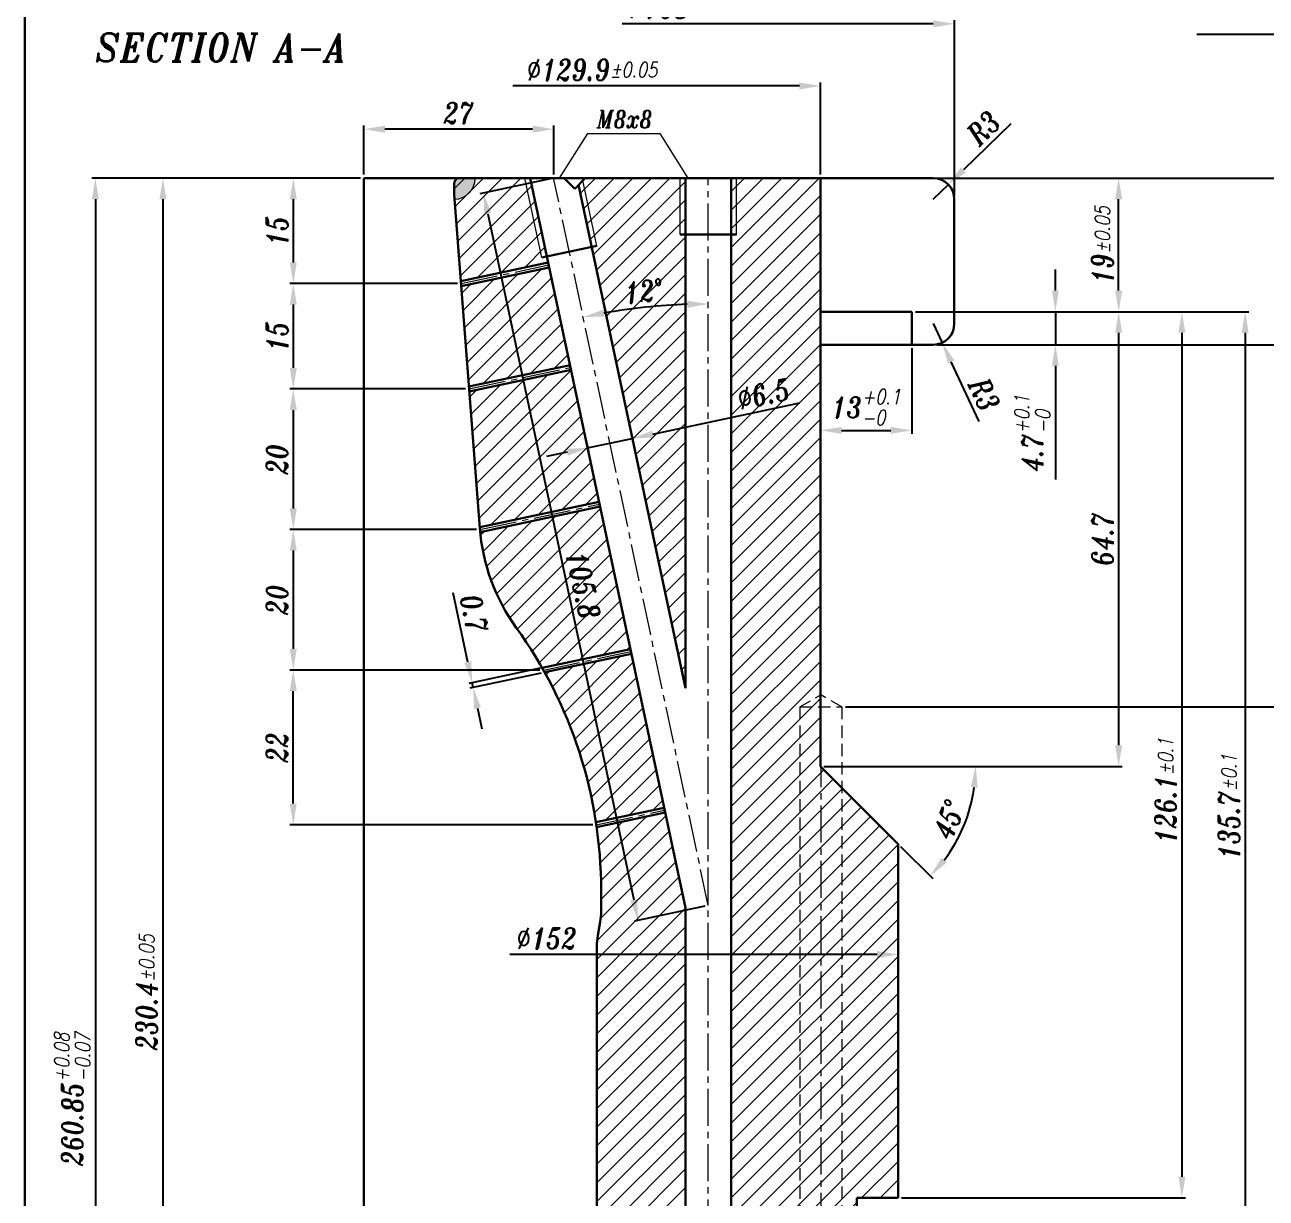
# Model space of a CAD drawing. Extents: x -409 to 793, y -94 to 506.
# Drawn here: x 31.5 to 208.1, y 134.3 to 301.3 of the extents above; entities that cross this region are included whole.
import ezdxf
from ezdxf import colors
from ezdxf.entities.mleader import LeaderData, LeaderLine
from ezdxf.math import Vec2, Vec3

# ---------------------------------------------------------------- set-up
doc = ezdxf.new("R2010")
doc.units = 0
doc.header["$LTSCALE"] = 7
doc.header["$MEASUREMENT"] = 0
doc.linetypes.add('CENTER2', pattern=[1.125, 0.75, -0.125, 0.125, -0.125])
doc.linetypes.add('HIDDEN', pattern=[0.375, 0.25, -0.125])
doc.layers.get('0').update_dxf_attribs({"linetype": 'CONTINUOUS', "lineweight": 15})
for name, color, linetype, lineweight in [('1', 1, 'CENTER2', 15), ('2', 2, 'HIDDEN', 15), ('3', 3, 'CONTINUOUS', 30), ('8', 253, 'CONTINUOUS', 0), ('ENGLISH', 252, 'CONTINUOUS', 18)]:
    doc.layers.add(name, color=color, linetype=linetype, lineweight=lineweight)
doc.styles.add('ITALICT', font='ITALICT.shx', dxfattribs={"width": 0.8, "height": 3})
doc.styles.get("Standard").update_dxf_attribs({"font": 'isocp.shx', "height": 3})
doc.dimstyles.get("Standard").update_dxf_attribs({"dimtxt": 3, "dimasz": 3, "dimexe": 0.5, "dimexo": 0.5, "dimgap": 0.8, "dimtad": 1, "dimdsep": 46, "dimtxsty": 'ITALICT', "dimcen": 0.09, "dimazin": 2, "dimtfac": 1, "dimtmove": 0, "dimatfit": 3, "dimfxl": 1, "dimtolj": 1, "dimtzin": 0, "dimarcsym": 0})

# ---------------------------------------------------------------- blocks, each defined once
blk = doc.blocks.new('*D12')
at = {"color": 0, "lineweight": -2}
for p, q in [((79.23, 279.47), (69.19, 279.47)), ((69.69, 276.47), (69.69, 267.47)), ((93.05, 264.47), (69.19, 264.47))]:
    blk.add_line(p, q, dxfattribs=at)
at = {"color": 0}
for points in [[(70.19, 276.47), (69.19, 276.47), (69.69, 279.47)], [(69.19, 267.47), (70.19, 267.47), (69.69, 264.47)]]:
    blk.add_solid(points, dxfattribs=at)
at = {"color": 0, "insert": (67.39, 271.97), "char_height": 3, "attachment_point": 5, "rotation": 90, "style": 'ITALICT'}
blk.add_mtext('\\A1;15', dxfattribs=at)
blk = doc.blocks.new('*D13')
at = {"color": 0, "lineweight": -2}
for p, q in [((93.05, 264.47), (69.19, 264.47)), ((69.69, 261.47), (69.69, 252.47)), ((94.2, 249.47), (69.19, 249.47))]:
    blk.add_line(p, q, dxfattribs=at)
at = {"color": 0}
for points in [[(70.19, 261.47), (69.19, 261.47), (69.69, 264.47)], [(69.19, 252.47), (70.19, 252.47), (69.69, 249.47)]]:
    blk.add_solid(points, dxfattribs=at)
at = {"color": 0, "insert": (67.39, 256.97), "char_height": 3, "attachment_point": 5, "rotation": 90, "style": 'ITALICT'}
blk.add_mtext('\\A1;15', dxfattribs=at)
blk = doc.blocks.new('*D14')
at = {"color": 0, "lineweight": -2}
for p, q in [((94.2, 249.47), (69.19, 249.47)), ((69.69, 246.47), (69.69, 232.47)), ((95.74, 229.47), (69.19, 229.47))]:
    blk.add_line(p, q, dxfattribs=at)
at = {"color": 0}
for points in [[(70.19, 246.47), (69.19, 246.47), (69.69, 249.47)], [(69.19, 232.47), (70.19, 232.47), (69.69, 229.47)]]:
    blk.add_solid(points, dxfattribs=at)
at = {"color": 0, "insert": (67.39, 239.47), "char_height": 3, "attachment_point": 5, "rotation": 90, "style": 'ITALICT'}
blk.add_mtext('\\A1;20', dxfattribs=at)
blk = doc.blocks.new('*D15')
at = {"color": 0, "lineweight": -2}
for p, q in [((95.74, 229.47), (69.19, 229.47)), ((69.69, 226.47), (69.69, 212.47)), ((104.77, 209.47), (69.19, 209.47))]:
    blk.add_line(p, q, dxfattribs=at)
at = {"color": 0}
for points in [[(70.19, 226.47), (69.19, 226.47), (69.69, 229.47)], [(69.19, 212.47), (70.19, 212.47), (69.69, 209.47)]]:
    blk.add_solid(points, dxfattribs=at)
at = {"color": 0, "insert": (67.39, 219.47), "char_height": 3, "attachment_point": 5, "rotation": 90, "style": 'ITALICT'}
blk.add_mtext('\\A1;20', dxfattribs=at)
blk = doc.blocks.new('*D18')
at = {"color": 0, "linetype": 'ByBlock', "lineweight": -2}
for p, q in [((157.68, 255.27), (157.68, 243.08)), ((147.68, 243.58), (154.68, 243.58))]:
    blk.add_line(p, q, dxfattribs=at)
at = {"color": 0}
for points in [[(147.68, 244.08), (147.68, 243.08), (144.68, 243.58)], [(154.68, 244.08), (154.68, 243.08), (157.68, 243.58)]]:
    blk.add_solid(points, dxfattribs=at)
at = {"color": 0, "insert": (151.18, 246.87), "char_height": 3, "attachment_point": 5, "style": 'ITALICT'}
blk.add_mtext('\\A1;13{}{\\H0.71x;\\C3;\\S+0.1^ -0;}', dxfattribs=at)
blk = doc.blocks.new('*D19')
at = {"color": 0, "lineweight": -2}
for p, q in [((171.77, 287.2), (165.03, 280.65)), ((160.73, 276.47), (162.88, 278.56))]:
    blk.add_line(p, q, dxfattribs=at)
at = {"color": 0}
blk.add_solid([(164.68, 281.01), (165.38, 280.29), (162.88, 278.56)], dxfattribs=at)
at = {"color": 0, "insert": (167.87, 286.62), "char_height": 3, "attachment_point": 5, "rotation": 44.194, "style": 'ITALICT'}
blk.add_mtext('\\A1;R3', dxfattribs=at)
blk = doc.blocks.new('*D20')
at = {"color": 0, "lineweight": -2}
for p, q in [((160.73, 258.77), (162, 256.05)), ((167.26, 244.82), (163.27, 253.34))]:
    blk.add_line(p, q, dxfattribs=at)
at = {"color": 0}
blk.add_solid([(163.72, 253.55), (162.82, 253.12), (162, 256.05)], dxfattribs=at)
at = {"color": 0, "insert": (167.98, 248.7), "char_height": 3, "attachment_point": 5, "rotation": 295.1049, "style": 'ITALICT'}
blk.add_mtext('\\A1;R3', dxfattribs=at)
blk = doc.blocks.new('*D21')
at = {"color": 0, "linetype": 'ByBlock', "lineweight": -2}
for p, q in [((178.1, 263.47), (178.1, 266.47)), ((158.18, 260.47), (178.6, 260.47)), ((178.1, 260.47), (178.1, 255.77)), ((161.23, 255.77), (178.6, 255.77)), ((178.1, 252.77), (178.1, 236.58))]:
    blk.add_line(p, q, dxfattribs=at)
at = {"color": 0}
for points in [[(177.6, 263.47), (178.6, 263.47), (178.1, 260.47)], [(177.6, 252.77), (178.6, 252.77), (178.1, 255.77)]]:
    blk.add_solid(points, dxfattribs=at)
at = {"color": 0, "insert": (174.82, 243.17), "char_height": 3, "attachment_point": 5, "rotation": 90, "style": 'ITALICT'}
blk.add_mtext('\\A1;4.7{}{\\H0.71x;\\C3;\\S+0.1^ -0;}', dxfattribs=at)
blk = doc.blocks.new('*D22')
at = {"color": 0, "lineweight": -2}
for p, q in [((161.23, 279.47), (214.6, 279.47)), ((214.1, 276.47), (214.1, 258.77)), ((161.23, 255.77), (214.6, 255.77))]:
    blk.add_line(p, q, dxfattribs=at)
at = {"color": 0}
for points in [[(213.6, 276.47), (214.6, 276.47), (214.1, 279.47)], [(213.6, 258.77), (214.6, 258.77), (214.1, 255.77)]]:
    blk.add_solid(points, dxfattribs=at)
at = {"color": 0, "insert": (211.8, 267.62), "char_height": 3, "attachment_point": 5, "rotation": 90, "style": 'ITALICT'}
blk.add_mtext('\\A1;23.7{}{\\H0.71x;\\C3;%%p0.05}', dxfattribs=at)
blk = doc.blocks.new('*D23')
at = {"color": 0, "lineweight": -2}
for p, q in [((158.18, 260.47), (187.6, 260.47)), ((187.1, 257.47), (187.1, 198.77)), ((145.18, 195.77), (187.6, 195.77))]:
    blk.add_line(p, q, dxfattribs=at)
at = {"color": 0}
for points in [[(186.6, 257.47), (187.6, 257.47), (187.1, 260.47)], [(186.6, 198.77), (187.6, 198.77), (187.1, 195.77)]]:
    blk.add_solid(points, dxfattribs=at)
at = {"color": 0, "insert": (184.8, 228.12), "char_height": 3, "attachment_point": 5, "rotation": 90, "style": 'ITALICT'}
blk.add_mtext('\\A1;64.7', dxfattribs=at)
blk = doc.blocks.new('*D24')
at = {"color": 0, "lineweight": -2}
for p, q in [((155.79, 195.77), (167.26, 195.77)), ((156.08, 184.36), (160.65, 179.8))]:
    blk.add_line(p, q, dxfattribs=at)
blk.add_arc((144.68, 195.77), 22.09, 322.7882, 352.2118, dxfattribs=at)
at = {"color": 0}
for points in [[(166.06, 192.81), (167.06, 192.74), (166.76, 195.77)], [(162.64, 182.08), (161.89, 182.74), (160.29, 180.15)]]:
    blk.add_solid(points, dxfattribs=at)
at = {"color": 0, "insert": (162.96, 188.2), "char_height": 3, "attachment_point": 5, "rotation": 67.5, "style": 'ITALICT'}
blk.add_mtext('\\A1;45°', dxfattribs=at)
blk = doc.blocks.new('*D25')
at = {"color": 0, "lineweight": -2}
for p, q in [((158.18, 260.47), (196.6, 260.47)), ((196.1, 257.47), (196.1, 137.37)), ((156.23, 134.37), (196.6, 134.37))]:
    blk.add_line(p, q, dxfattribs=at)
at = {"color": 0}
for points in [[(195.6, 257.47), (196.6, 257.47), (196.1, 260.47)], [(195.6, 137.37), (196.6, 137.37), (196.1, 134.37)]]:
    blk.add_solid(points, dxfattribs=at)
at = {"color": 0, "insert": (193.8, 192.31), "char_height": 3, "attachment_point": 5, "rotation": 90, "style": 'ITALICT'}
blk.add_mtext('\\A1;126.1{}{\\H0.71x;\\C3;%%p0.1}', dxfattribs=at)
blk = doc.blocks.new('*D26')
at = {"color": 0, "lineweight": -2}
for p, q in [((158.18, 260.47), (205.6, 260.47)), ((205.1, 257.47), (205.1, 127.77)), ((165.38, 124.77), (205.6, 124.77))]:
    blk.add_line(p, q, dxfattribs=at)
at = {"color": 0}
for points in [[(204.6, 257.47), (205.6, 257.47), (205.1, 260.47)], [(204.6, 127.77), (205.6, 127.77), (205.1, 124.77)]]:
    blk.add_solid(points, dxfattribs=at)
at = {"color": 0, "insert": (202.8, 190.04), "char_height": 3, "attachment_point": 5, "rotation": 90, "style": 'ITALICT'}
blk.add_mtext('\\A1;135.7{}{\\H0.71x;\\C3;%%p0.1}', dxfattribs=at)
blk = doc.blocks.new('*D28')
at = {"color": 0, "lineweight": -2}
for p, q in [((74.19, 279.47), (50.64, 279.47)), ((51.14, 276.47), (51.14, 52.07)), ((79.23, 49.07), (50.64, 49.07))]:
    blk.add_line(p, q, dxfattribs=at)
at = {"color": 0}
for points in [[(51.64, 276.47), (50.64, 276.47), (51.14, 279.47)], [(50.64, 52.07), (51.64, 52.07), (51.14, 49.07)]]:
    blk.add_solid(points, dxfattribs=at)
at = {"color": 0, "insert": (48.84, 163.62), "char_height": 3, "attachment_point": 5, "rotation": 90, "style": 'ITALICT'}
blk.add_mtext('\\A1;230.4{}{\\H0.71x;\\C3;%%p0.05}', dxfattribs=at)
blk = doc.blocks.new('*D42')
at = {"color": 0, "lineweight": -2}
for p, q in [((50.64, 279.47), (41.03, 279.47)), ((41.53, 276.47), (41.53, 21.62)), ((79.23, 18.62), (41.03, 18.62))]:
    blk.add_line(p, q, dxfattribs=at)
at = {"color": 0}
for points in [[(42.03, 276.47), (41.03, 276.47), (41.53, 279.47)], [(41.03, 21.62), (42.03, 21.62), (41.53, 18.62)]]:
    blk.add_solid(points, dxfattribs=at)
at = {"color": 0, "insert": (38.25, 148.39), "char_height": 3, "attachment_point": 5, "rotation": 90, "style": 'ITALICT'}
blk.add_mtext('\\A1;260.85{}{\\H0.71x;\\C3;\\S+0.08^ -0.07;}', dxfattribs=at)
blk = doc.blocks.new('*D44')
at = {"color": 0, "lineweight": -2}
blk.add_line((152.73, 168.99), (100.49, 168.99), dxfattribs=at)
at = {"color": 0}
blk.add_solid([(152.73, 169.49), (152.73, 168.49), (155.73, 168.99)], dxfattribs=at)
at = {"color": 0, "insert": (105.74, 171.29), "char_height": 3, "attachment_point": 5, "style": 'ITALICT'}
blk.add_mtext('\\A1;%%c152', dxfattribs=at)
blk = doc.blocks.new('*D45')
at = {"color": 0, "lineweight": -2}
for p, q in [((141.68, 292.59), (100.93, 292.59)), ((144.68, 279.97), (144.68, 293.09))]:
    blk.add_line(p, q, dxfattribs=at)
at = {"color": 0}
blk.add_solid([(141.68, 293.09), (141.68, 292.09), (144.68, 292.59)], dxfattribs=at)
at = {"color": 0, "insert": (112.2, 294.89), "char_height": 3, "attachment_point": 5, "style": 'ITALICT'}
blk.add_mtext('\\A1;%%c129.9{}{\\H0.71x;\\C3;%%p0.05}', dxfattribs=at)
blk = doc.blocks.new('*D46')
at = {"color": 0, "lineweight": -2}
for p, q in [((160.73, 301.43), (116.47, 301.43)), ((163.73, 276.97), (163.73, 301.93))]:
    blk.add_line(p, q, dxfattribs=at)
at = {"color": 0}
blk.add_solid([(160.73, 301.93), (160.73, 300.93), (163.73, 301.43)], dxfattribs=at)
at = {"color": 0, "insert": (121.73, 303.73), "char_height": 3, "attachment_point": 5, "style": 'ITALICT'}
blk.add_mtext('\\A1;%%c168', dxfattribs=at)
blk = doc.blocks.new('*D47')
at = {"color": 0, "lineweight": -2}
for p, q in [((79.73, 279.97), (79.73, 286.94)), ((103.73, 286.44), (82.73, 286.44)), ((106.73, 279.97), (106.73, 286.94))]:
    blk.add_line(p, q, dxfattribs=at)
at = {"color": 0}
for points in [[(82.73, 286.94), (82.73, 285.94), (79.73, 286.44)], [(103.73, 286.94), (103.73, 285.94), (106.73, 286.44)]]:
    blk.add_solid(points, dxfattribs=at)
at = {"color": 0, "insert": (93.23, 288.74), "char_height": 3, "attachment_point": 5, "style": 'ITALICT'}
blk.add_mtext('\\A1;27', dxfattribs=at)
blk = doc.blocks.new('*D57')
at = {"color": 0, "lineweight": -2}
for p, q in [((106.24, 279.36), (96.25, 277.24)), ((97.36, 274.41), (118.11, 176.78)), ((128.24, 175.86), (118.25, 173.74))]:
    blk.add_line(p, q, dxfattribs=at)
at = {"color": 0}
for points in [[(97.85, 274.51), (96.87, 274.31), (96.74, 277.34)], [(117.62, 176.67), (118.6, 176.88), (118.74, 173.84)]]:
    blk.add_solid(points, dxfattribs=at)
at = {"color": 0, "insert": (110.94, 221.58), "char_height": 3, "attachment_point": 5, "rotation": 282, "style": 'ITALICT'}
blk.add_mtext('\\A1;105.8', dxfattribs=at)
blk = doc.blocks.new('*D70')
at = {"color": 0, "lineweight": -2}
for p, q in [((161.23, 279.47), (187.6, 279.47)), ((187.1, 263.47), (187.1, 276.47)), ((158.18, 260.47), (187.6, 260.47))]:
    blk.add_line(p, q, dxfattribs=at)
at = {"color": 0}
for points in [[(186.6, 276.47), (187.6, 276.47), (187.1, 279.47)], [(186.6, 263.47), (187.6, 263.47), (187.1, 260.47)]]:
    blk.add_solid(points, dxfattribs=at)
at = {"color": 0, "insert": (184.8, 269.97), "char_height": 3, "attachment_point": 5, "rotation": 90, "style": 'ITALICT'}
blk.add_mtext('\\A1;19{}{\\H0.71x;\\C3;%%p0.05}', dxfattribs=at)
blk = doc.blocks.new('*D93')
at = {"color": 0, "lineweight": -2}
for p, q in [((148.23, 204.22), (212.8, 204.22)), ((212.3, 21.62), (212.3, 201.22)), ((147.38, 18.62), (212.8, 18.62))]:
    blk.add_line(p, q, dxfattribs=at)
at = {"color": 0}
for points in [[(212.8, 201.22), (211.8, 201.22), (212.3, 204.22)], [(211.8, 21.62), (212.8, 21.62), (212.3, 18.62)]]:
    blk.add_solid(points, dxfattribs=at)
at = {"color": 0, "insert": (210, 106.26), "char_height": 3, "attachment_point": 5, "rotation": 90, "style": 'ITALICT'}
blk.add_mtext('\\A1;185.6', dxfattribs=at)
blk = doc.blocks.new('*D133')
at = {"color": 0, "linetype": 'ByBlock', "lineweight": -2}
for p, q in [((104.77, 209.47), (69.19, 209.47)), ((69.69, 190.47), (69.69, 206.47)), ((112.29, 187.47), (69.19, 187.47))]:
    blk.add_line(p, q, dxfattribs=at)
at = {"color": 0}
for points in [[(70.19, 206.47), (69.19, 206.47), (69.69, 209.47)], [(69.19, 190.47), (70.19, 190.47), (69.69, 187.47)]]:
    blk.add_solid(points, dxfattribs=at)
at = {"color": 0, "insert": (67.39, 198.47), "char_height": 3, "attachment_point": 5, "rotation": 90, "style": 'ITALICT'}
blk.add_mtext('\\A1;22', dxfattribs=at)
blk = doc.blocks.new('*D271')
at = {"color": 0, "linetype": 'ByBlock', "lineweight": -2}
for p, q in [((120.85, 243.06), (141.73, 247.49)), ((117.65, 243.7), (118.02, 241.95)), ((111.29, 242.35), (111.67, 240.59)), ((111.56, 241.08), (117.92, 242.43)), ((108.63, 240.46), (105.69, 239.84))]:
    blk.add_line(p, q, dxfattribs=at)
at = {"color": 0}
for points in [[(120.75, 243.55), (120.96, 242.57), (117.92, 242.43)], [(108.73, 239.97), (108.52, 240.95), (111.56, 241.08)]]:
    blk.add_solid(points, dxfattribs=at)
at = {"color": 0, "insert": (136.61, 248.76), "char_height": 3, "attachment_point": 5, "rotation": 12, "style": 'ITALICT'}
blk.add_mtext('\\A1;%%c6.5', dxfattribs=at)
blk = doc.blocks.new('*D272')
at = {"color": 0, "lineweight": -2}
blk.add_arc((128.73, 175.97), 85.6, 92.0081, 99.9919, dxfattribs=at)
at = {"color": 0}
for points in [[(125.74, 261.02), (125.72, 262.02), (128.73, 261.57)], [(113.78, 260.76), (113.97, 259.78), (110.93, 259.7)]]:
    blk.add_solid(points, dxfattribs=at)
at = {"color": 0, "insert": (119.54, 263.39), "char_height": 3, "attachment_point": 5, "rotation": 6, "style": 'ITALICT'}
blk.add_mtext('\\A1;12%%d', dxfattribs=at)
blk = doc.blocks.new('*D273')
at = {"color": 0, "lineweight": -2}
for p, q in [((94.51, 210.61), (92.42, 220.47)), ((104.81, 209.73), (94.65, 207.57)), ((104.96, 209.05), (94.79, 206.89)), ((95.28, 206.99), (95.14, 207.67)), ((95.91, 204.05), (96.53, 201.12))]:
    blk.add_line(p, q, dxfattribs=at)
at = {"color": 0}
for points in [[(94.02, 210.5), (95, 210.71), (95.14, 207.67)], [(96.39, 204.16), (95.42, 203.95), (95.28, 206.99)]]:
    blk.add_solid(points, dxfattribs=at)
at = {"color": 0, "insert": (95.4, 217.48), "char_height": 3, "attachment_point": 5, "rotation": 282, "style": 'ITALICT'}
blk.add_mtext('\\A1;0.7', dxfattribs=at)

msp = doc.modelspace()

# ---------------------------------------------------------------- hatches: boundary and pattern name
h = msp.add_hatch(color=256)
h.dxf.hatch_style = 1
h.paths.add_polyline_path([(95.5759, 279.4683), (93.3759, 279.4683, 0.41421356), (92.5759, 278.6683), (92.5759, 277.1683), (92.6296, 276.4687, 0.40897506)])
at = {"layer": '8'}
h = msp.add_hatch(dxfattribs=at)
h.set_pattern_fill('ANSI31', color=256, scale=15)
h.set_pattern_definition([(45, (-1474.0618, 0), (-1.3258252, 1.3258252), [])])
h.paths.add_polyline_path([(111.2259, 279.4683), (110.8872, 279.1296), (112.8597, 269.8499), (112.1261, 269.6939), (125.4759, 206.8881), (125.4759, 271.4683), (124.7259, 271.4683), (124.7259, 279.4683)])
h.paths.add_polyline_path([(112.8597, 269.8499), (110.8872, 279.1296), (110.2549, 278.4973), (112.1261, 269.6939)])
h.paths.add_polyline_path([(102.6365, 279.4683), (105.0345, 268.1866), (105.7681, 268.3425), (103.4033, 279.4683)])
h.paths.add_polyline_path([(93.3759, 279.4683, 0.41421356), (92.5759, 278.6683), (92.5759, 277.1683), (93.5245, 264.8233), (105.9546, 267.4654), (105.7681, 268.3425), (105.0345, 268.1866), (102.6365, 279.4683)])
h.paths.add_polyline_path([(93.5791, 264.1132), (94.6774, 249.8203), (109.0555, 252.8765), (106.1013, 266.7749)])
h.paths.add_polyline_path([(94.7315, 249.1162), (96.2142, 229.8202), (113.1894, 233.4284), (109.2011, 252.1918)])
h.paths.add_polyline_path([(96.2737, 229.1172, 0.13291602), (101.4109, 215.5036, -0.02665414), (105.0894, 209.7876), (117.647, 212.4568), (113.3349, 232.7436)])
h.paths.add_polyline_path([(105.4492, 209.1484, -0.08904543), (112.7424, 187.815), (122.4463, 189.8777), (117.7925, 211.7721)])
h.paths.add_polyline_path([(113.4759, 178.1683), (113.4759, 175.1683, -0.04315294), (113.3423, 173.6234), (113.0095, 171.7131, 0.04315294), (112.8759, 170.1683), (112.8759, 69.0683, 0.04315294), (113.0095, 67.5234), (113.3423, 65.6131, -0.04315294), (113.4759, 64.0683), (113.4759, 61.0683, -0.12509465), (110.4259, 49.0683), (125.4759, 43.5905), (125.4759, 175.6248), (122.5919, 189.1929), (112.8446, 187.1211, -0.0352124)])
h.paths.add_polyline_path([(124.033, 98.4877), (133.4187, 98.4877), (133.4187, 92.4877), (124.033, 92.4877)], flags=9)
h.paths.add_polyline_path([(125.4759, 31.5268), (117.2629, 28.5375, 0.31529879), (116.2759, 27.1279), (116.2759, 20.8185, 0.31529879), (116.9339, 19.8788), (120.3971, 18.6183), (124.7259, 18.6183), (124.7259, 26.6183), (125.4759, 26.6183)])
h.paths.add_polyline_path([(125.4759, 26.6183), (124.7259, 26.6183), (124.7259, 18.6183), (125.4759, 18.6183)])
h.paths.add_polyline_path([(132.7259, 18.6183), (132.7259, 26.6183), (131.9759, 26.6183), (131.9759, 18.6183)])
h.paths.add_polyline_path([(144.7259, 205.9503), (144.6759, 255.7683), (144.6759, 260.4683), (144.6759, 279.4683), (132.7259, 279.4683), (132.7259, 271.4683), (131.9759, 271.4683), (131.9759, 26.6183), (132.7259, 26.6183), (132.7259, 18.6183), (141.7259, 18.6183), (141.7259, 120.7683), (135.8759, 120.7683), (135.8759, 121.5183), (134.8759, 121.5183), (132.9995, 124.7683), (134.8759, 128.0183), (135.8759, 128.0183), (135.8759, 128.7683), (141.7259, 128.7683), (141.7259, 204.2183)])
h.paths.add_polyline_path([(131.3952, 250.7167), (140.5758, 252.6681), (141.8233, 246.7992), (132.6427, 244.8478)], flags=9)
h.paths.add_polyline_path([(141.7259, 120.7683), (141.7259, 18.6183), (144.7259, 18.6183), (144.7259, 120.7683)])
h.paths.add_polyline_path([(147.7259, 120.7683), (144.7259, 120.7683), (144.7259, 18.6183), (146.8759, 18.6183, 0.07194075), (147.7259, 18.7412)])
h.paths.add_polyline_path([(147.7259, 18.7412, 0.33236862), (149.8759, 21.6183), (149.8759, 56.6683), (149.8759, 120.2683), (149.8759, 120.7683), (147.7259, 120.7683)])
h.paths.add_polyline_path([(135.8759, 121.5183), (135.8759, 120.7683), (141.7259, 120.7683), (141.7259, 121.5183)])
h.paths.add_polyline_path([(141.7259, 121.5183), (141.7259, 120.7683), (144.7259, 120.7683), (144.7259, 121.5183)])
h.paths.add_polyline_path([(149.8759, 121.5183), (147.7259, 121.5183), (147.7259, 120.7683), (149.8759, 120.7683)])
h.paths.add_polyline_path([(141.7259, 128.0183), (141.7259, 128.7683), (135.8759, 128.7683), (135.8759, 128.0183)])
h.paths.add_polyline_path([(144.7259, 128.0183), (144.7259, 128.7683), (141.7259, 128.7683), (141.7259, 128.0183)])
h.paths.add_polyline_path([(147.7259, 128.0183), (147.7259, 128.7683), (144.7259, 128.7683), (144.7259, 128.0183)])
h.paths.add_polyline_path([(149.8759, 128.7683), (147.7259, 128.7683), (147.7259, 128.0183), (149.8759, 128.0183)])
h.paths.add_polyline_path([(155.7259, 184.7183), (147.7259, 192.7183), (147.7259, 128.7683), (149.8759, 128.7683), (149.8759, 129.2683), (149.8759, 134.2683), (149.8759, 134.3683), (155.7259, 134.3683)])
h.paths.add_polyline_path([(144.7259, 195.7183), (144.6759, 195.7683), (144.6759, 204.2183), (141.7259, 204.2183), (141.7259, 128.7683), (144.7259, 128.7683)])
h.paths.add_polyline_path([(144.7259, 128.7683), (147.7259, 128.7683), (147.7259, 192.7183), (144.7259, 195.7183)])
h.paths.add_polyline_path([(132.7259, 279.4683), (131.9759, 279.4683), (131.9759, 271.4683), (132.7259, 271.4683)])
h.paths.add_polyline_path([(124.7259, 279.4683), (124.7259, 271.4683), (125.4759, 271.4683), (125.4759, 279.4683)])
h.paths.add_polyline_path([(141.7259, 204.2183), (144.6759, 204.2183), (144.6759, 205.9214)])
h.paths.add_polyline_path([(147.7259, 121.5183), (144.7259, 121.5183), (144.7259, 120.7683), (147.7259, 120.7683)])
h.paths.add_polyline_path([(115.9209, 266.0227), (122.5273, 266.7171), (123.1545, 260.75), (116.548, 260.0556)], flags=24)
h.paths.add_polyline_path([(112.7091, 227.6891), (115.0407, 216.7199), (109.1718, 215.4724), (106.8402, 226.4416)], flags=24)
h.paths.add_polyline_path([(118.127, 121.3897), (118.127, 128.1468), (124.127, 128.1468), (124.127, 121.3897)], flags=24)
h.paths.add_polyline_path([(140.6606, 31.2701), (141.9332, 24.0529), (136.0244, 23.011), (134.7518, 30.2282)], flags=24)
h.paths.add_polyline_path([(136.2973, 117.8277), (141.4545, 117.8277), (141.4545, 111.8277), (136.2973, 111.8277)], flags=24)
h.paths.add_polyline_path([(136.2083, 108.8277), (141.4797, 108.8277), (141.4797, 102.8277), (136.2083, 102.8277)], flags=24)

# ---------------------------------------------------------------- linework, layer by layer
for p, q in [((107.5429, 279.4683), (111.5722, 285.8246)), ((111.5722, 285.8246), (121.8098, 285.8246)), ((121.8098, 285.8246), (125.7997, 279.4683)), ((105.0345, 268.1866), (102.6365, 279.4683)), ((112.8597, 269.8499), (110.8872, 279.1296)), ((124.7259, 271.4683), (124.7259, 279.4683)), ((132.7259, 271.4683), (132.7259, 279.4683))]:
    msp.add_line(p, q)
msp.add_arc((92.5759, 279.4683), 3, 271.026651, 0)
at = {"layer": '1'}
for p, q in [((128.7259, 175.9664), (106.7259, 279.4683)), ((128.7259, 18.6183), (128.7259, 279.4683)), ((93.5518, 264.4683), (106.028, 267.1201)), ((94.7044, 249.4683), (109.1283, 252.5341)), ((96.242, 229.4683), (113.2621, 233.086)), ((105.2704, 209.4683), (117.7198, 212.1144)), ((144.7259, 205.9503), (144.7259, 18.6183)), ((112.7944, 187.4683), (122.5191, 189.5353))]:
    msp.add_line(p, q, dxfattribs=at)
at = {"layer": '2'}
for p, q in [((141.7259, 204.2183), (144.7259, 205.9503)), ((147.7259, 204.2183), (144.7259, 205.9503)), ((141.7259, 204.2183), (147.7259, 204.2183)), ((141.7259, 204.2183), (141.7259, 18.6183)), ((147.7259, 204.2183), (147.7259, 18.7412))]:
    msp.add_line(p, q, dxfattribs=at)
at = {"layer": '3'}
for p, q in [((31.4997, 501.465), (31.4997, -89.1371)), ((79.7259, 279.4683), (79.7259, 18.6183)), ((79.7259, 279.4683), (160.7259, 279.4683)), ((125.4759, 175.6248), (103.4033, 279.4683)), ((109.7259, 277.9683), (108.2259, 279.4683)), ((109.7259, 277.9683), (111.2259, 279.4683)), ((125.4759, 206.8881), (125.4759, 279.4683)), ((131.9759, 18.6183), (131.9759, 279.4683)), ((144.6759, 279.4683), (144.6759, 195.7683)), ((92.5759, 277.1683), (92.5759, 278.6683)), ((125.4759, 206.8881), (110.2549, 278.4973)), ((96.2259, 229.6683), (92.5759, 277.1683)), ((163.7259, 276.4683), (163.7259, 258.7683)), ((124.7259, 271.4683), (132.7259, 271.4683)), ((105.0345, 268.1866), (112.8597, 269.8499)), ((93.5245, 264.8233), (105.9546, 267.4654)), ((93.5791, 264.1132), (106.1013, 266.7749)), ((144.6759, 260.4683), (157.6759, 260.4683)), ((157.6759, 260.4683), (157.6759, 255.7683)), ((144.6759, 255.7683), (160.7259, 255.7683)), ((94.6774, 249.8203), (109.0555, 252.8765)), ((94.7315, 249.1162), (109.2011, 252.1918)), ((96.2142, 229.8202), (113.1894, 233.4284)), ((96.2737, 229.1172), (113.3349, 232.7436)), ((105.0894, 209.7876), (117.647, 212.4568)), ((105.4492, 209.1484), (117.7925, 211.7721)), ((144.6759, 195.7683), (155.7259, 184.7183)), ((112.7424, 187.815), (122.4463, 189.8777)), ((112.8446, 187.1211), (122.5919, 189.1929)), ((155.7259, 184.7183), (155.7259, 134.3683)), ((113.4759, 178.1683), (113.4759, 175.1683)), ((125.4759, 43.5905), (125.4759, 175.6248)), ((113.3423, 173.6234), (113.0095, 171.7131)), ((112.8759, 69.0683), (112.8759, 170.1683)), ((149.8759, 134.3683), (155.7259, 134.3683)), ((149.8759, 134.3683), (149.8759, 19.3183))]:
    msp.add_line(p, q, dxfattribs=at)
for centre, radius, start, end in [((93.3759, 278.6683), 0.8, 90, 180), ((160.7259, 276.4683), 3, 0, 90), ((160.7259, 258.7683), 3, 270, 0), ((123.9956, 231.8021), 27.8516, 184.394093, 215.816622), ((49.6759, 178.1683), 63.8, 0, 35.816622), ((104.4759, 175.1683), 9, 350.116207, 0), ((121.8759, 170.1683), 9, 170.116207, 180)]:
    msp.add_arc(centre, radius, start, end, dxfattribs=at)

# ---------------------------------------------------------------- texts
at = {"style": 'ITALICT', "width": 0.8}
msp.add_text('M8x8', height=2.5, dxfattribs=at).set_placement((112.8879, 286.6087))
at = {"layer": 'ENGLISH', "linetype": 'Continuous', "style": 'ITALICT', "width": 0.9}
msp.add_text('SECTION A-A', height=4, dxfattribs=at).set_placement((41.4945, 296.0781))

# ---------------------------------------------------------------- dimensions: what is measured, and where the dimension line sits
for base, p1, p2, text, override, picture, middle in [((79.7259, 301.4279), (163.7259, 276.4683), (79.7259, 279.4683), '%%c<>', {"dimlfac": 2, "dimse2": 1, "dimsd2": 1}, '*D46', (121.7259, 303.7279)), ((79.7259, 292.5897), (144.6759, 279.4683), (79.7259, 279.4683), '%%c<>{}{\\H0.71x;\\C3;%%p0.05}', {"dimlfac": 2, "dimse2": 1, "dimsd2": 1, "dimtp": 0.05, "dimtm": 0.05}, '*D45', (112.2009, 294.8897)), ((157.6759, 243.5814), (144.6759, 243.5814), (157.6759, 255.7683), '<>{}{\\H0.71x;\\C3;\\S+0.1^ -0;}', {"dimpost": '<>', "dimtp": 0.1, "dimfxl": 1.5, "dimtzin": 8, "dimarcsym": 1}, '*D18', (151.1759, 246.8664))]:
    dim = msp.add_linear_dim(base=base, p1=p1, p2=p2, text=text, dimstyle='Standard', override=override)
    dim.commit()
    dim.dimension.update_dxf_attribs({"geometry": picture, "text_midpoint": middle})
dim = msp.add_linear_dim(base=(79.7259, 286.4408), p1=(106.7259, 279.4683), p2=(79.7259, 279.4683), dimstyle='Standard')
dim.commit()
dim.dimension.update_dxf_attribs({"geometry": '*D47', "text_midpoint": (93.2259, 288.7408)})
for center, mpoint, picture, middle in [((160.7259, 276.4683), (162.8768, 278.5595), '*D19', (167.8698, 286.6218)), ((160.7259, 258.7683), (161.9987, 256.0517), '*D20', (167.9848, 248.6966))]:
    dim = msp.add_radius_dim(center=center, mpoint=mpoint, dimstyle='Standard')
    dim.commit()
    dim.dimension.update_dxf_attribs({"geometry": picture, "text_midpoint": middle})
for base, p1, p2, text, override, picture, middle in [((41.5305, 18.6183), (51.1384, 279.4683), (79.7259, 18.6183), '<>{}{\\H0.71x;\\C3;\\S+0.08^ -0.07;}', {"dimtp": 0.08, "dimtm": 0.07}, '*D42', (41.5305, 148.3933)), ((51.1384, 49.0683), (74.6891, 279.4683), (79.7259, 49.0683), '<>{}{\\H0.71x;\\C3;%%p0.05}', {"dimtp": 0.05, "dimtm": 0.05}, '*D28', (51.1384, 163.6183)), ((214.1032, 255.7683), (160.7259, 279.4683), (160.7259, 255.7683), '<>{}{\\H0.71x;\\C3;%%p0.05}', {"dimtp": 0.05, "dimtm": 0.05, "dimtmove": 0}, '*D22', (214.1032, 267.6183)), ((178.1032, 255.7683), (157.6759, 260.4683), (160.7259, 255.7683), '<>{}{\\H0.71x;\\C3;\\S+0.1^ -0;}', {"dimpost": '<>', "dimtp": 0.1, "dimfxl": 1.5, "dimtzin": 8, "dimarcsym": 1}, '*D21', (178.1032, 243.1734)), ((196.1032, 134.3683), (157.6759, 260.4683), (155.7259, 134.3683), '<>{}{\\H0.71x;\\C3;%%p0.1}', {"dimtp": 0.1, "dimtm": 0.1, "dimtmove": 0}, '*D25', (196.1032, 192.3099)), ((205.1032, 124.7683), (157.6759, 260.4683), (164.8759, 124.7683), '<>{}{\\H0.71x;\\C3;%%p0.1}', {"dimtp": 0.1, "dimtm": 0.1, "dimtmove": 0}, '*D26', (205.1032, 190.0367))]:
    dim = msp.add_linear_dim(base=base, p1=p1, p2=p2, angle=90, text=text, dimstyle='Standard', override=override)
    dim.commit()
    dim.dimension.update_dxf_attribs({"geometry": picture, "text_midpoint": middle, "dimtype": 160})
dim = msp.add_linear_dim(base=(69.6891, 264.4683), p1=(79.7259, 279.4683), p2=(93.5518, 264.4683), angle=90, dimstyle='Standard')
dim.commit()
dim.dimension.update_dxf_attribs({"geometry": '*D12', "text_midpoint": (67.3891, 271.9683)})
for base, p1, p2, angle, override, picture, middle, dimtype in [((118.736, 173.843), (106.7259, 279.4683), (128.7259, 175.9664), 282, {"dimdec": 1}, '*D57', (108.6907, 221.1026), 161), ((187.1032, 195.7683), (157.6759, 260.4683), (144.6759, 195.7683), 90, {"dimtmove": 0}, '*D23', (187.1032, 228.1183), 160), ((117.9203, 242.4341), (111.189, 242.8392), (117.547, 244.1906), 12, {"dimpost": '%%c<>', "dimtxsty": 'ITALICT', "dimarcsym": 1}, '*D271', (137.0875, 246.5082), 161), ((212.3002, 204.2183), (146.8759, 18.6183), (147.7259, 204.2183), 90, {"dimtmove": 0}, '*D93', (212.3002, 106.2554), 160)]:
    dim = msp.add_linear_dim(base=base, p1=p1, p2=p2, angle=angle, dimstyle='Standard', override=override)
    dim.commit()
    dim.dimension.update_dxf_attribs({"geometry": picture, "text_midpoint": middle, "dimtype": dimtype})
for base, line1, line2, picture, middle in [((122.7546, 261.3594), ((128.7259, 18.6183), (128.7259, 279.4683)), ((128.7259, 175.9664), (106.7259, 279.4683)), '*D272', (119.5377, 263.3864)), ((163.8041, 184.7246), ((144.6759, 195.7683), (155.2886, 195.7683)), ((144.6759, 195.7683), (155.7259, 184.7183)), '*D24', (162.957, 188.196))]:
    dim = msp.add_angular_dim_2l(base=base, line1=line1, line2=line2, dimstyle='Standard')
    dim.commit()
    dim.dimension.update_dxf_attribs({"geometry": picture, "text_midpoint": middle})
dim = msp.add_linear_dim(base=(187.1032, 279.4683), p1=(157.6759, 260.4683), p2=(160.7259, 279.4683), angle=90, text='<>{}{\\H0.71x;\\C3;%%p0.05}', dimstyle='Standard', override={"dimtp": 0.05, "dimtm": 0.05})
dim.commit()
dim.dimension.update_dxf_attribs({"geometry": '*D70', "text_midpoint": (184.8032, 269.9683)})
for base, p1, p2, override, picture, middle in [((69.6891, 249.4683), (93.5518, 264.4683), (94.7044, 249.4683), {"dimtmove": 1}, '*D13', (67.3891, 256.9683)), ((69.6891, 229.4683), (94.7044, 249.4683), (96.242, 229.4683), {"dimtmove": 1}, '*D14', (67.3891, 239.4683)), ((69.6891, 209.4683), (96.242, 229.4683), (105.2704, 209.4683), {"dimtmove": 1}, '*D15', (67.3891, 219.4683)), ((69.6891, 209.4683), (112.7944, 187.4683), (105.2704, 209.4683), {"dimarcsym": 1}, '*D133', (67.3891, 198.4683))]:
    dim = msp.add_linear_dim(base=base, p1=p1, p2=p2, angle=90, dimstyle='Standard', override=override)
    dim.commit()
    dim.dimension.update_dxf_attribs({"geometry": picture, "text_midpoint": middle})
dim = msp.add_aligned_dim(p1=(105.4483, 209.1501), p2=(105.3032, 209.833), distance=10.3936, dimstyle='Standard')
dim.commit()
dim.dimension.update_dxf_attribs({"geometry": '*D273', "text_midpoint": (95.4023, 217.4846)})
dim = msp.add_linear_dim(base=(79.7259, 168.9942), p1=(155.7259, 168.9942), p2=(79.7259, 165.7458), text='%%c<>', dimstyle='Standard', override={"dimlfac": 2, "dimse2": 1, "dimsd2": 1})
dim.commit()
dim.dimension.update_dxf_attribs({"geometry": '*D44', "text_midpoint": (105.7428, 168.9942), "dimtype": 160})

# ---------------------------------------------------------------- leaders
ml = msp.add_multileader_mtext('Standard')
ml.set_content('', color=256)
ml.set_leader_properties()
ml.build(insert=Vec2(0, 0))
ml.multileader.update_dxf_attribs({"text_right_attachment_type": 6, "dogleg_length": 0.36, "arrow_head_size": 3})
ctx = ml.context
ctx.base_point, ctx.arrow_head_size, ctx.plane_origin = Vec3(196.2305, 301.8974), 3, Vec3(289.0383, 247.9051)
ctx.right_attachment, ctx.text_align_type, ctx.attachment_type = 6, 2, 2
notes = []
notes.append((ctx, [(0, (1, 1, 0), (255.6038, 299.8974), (-1, 0), 55.3733, [(0, [(267.0516, 279.4683)], 0, [])])]))
ctx.mtext.insert, ctx.mtext.alignment, ctx.mtext.flow_direction = Vec3(198.2305, 303.8974), 3, 5
for ctx, leaders in notes:
    for number, flags, end, landing, length, lines in leaders:
        leader = LeaderData()
        leader.index, (leader.has_last_leader_line, leader.has_dogleg_vector, leader.attachment_direction) = number, flags
        leader.last_leader_point, leader.dogleg_vector, leader.dogleg_length = Vec3(end), Vec3(landing), length
        for number, points, colour, breaks in lines:
            line = LeaderLine()
            line.index, line.vertices, line.color, line.breaks = number, Vec3.list(points), colors.encode_raw_color(colour), breaks
            leader.lines.append(line)
        ctx.leaders.append(leader)

doc.saveas('drawing.dxf')
